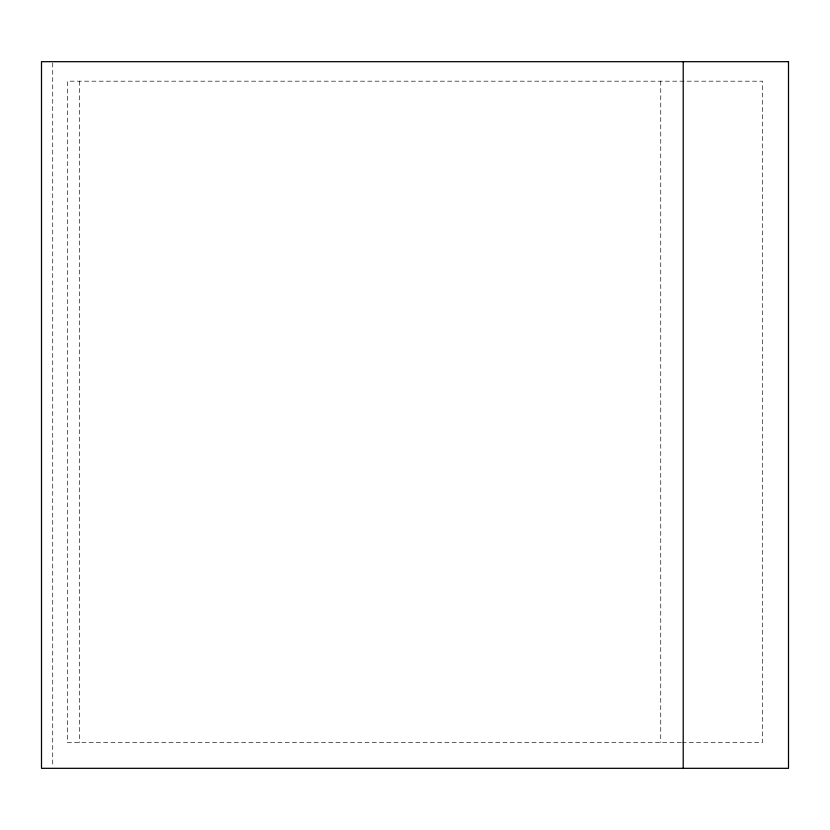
<?xml version="1.0" encoding="UTF-8"?>
<svg xmlns="http://www.w3.org/2000/svg" width="830" height="830" viewBox="0 0 830 830"><rect width="100%" height="100%" fill="white"/><g stroke="black" fill="none" stroke-linecap="round" stroke-linejoin="round"><path stroke-width="0.62" stroke-dasharray="4.15 3.11" d="M681.295 742.528L67.469 742.528L67.469 81.184L762.531 81.184L762.531 742.528L682.582 742.528M660.742 81.184L660.742 742.528M79.306 81.184L79.306 742.528M52.726 62.976L52.726 767.024"/><path stroke-width="1.25" d="M683.215 61.679L683.215 768.321M788.5 61.679L41.5 61.679L41.5 768.321L788.5 768.321L788.5 61.679"/></g></svg>
